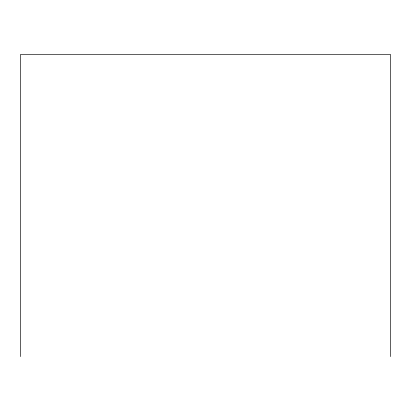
<?xml version="1.0" encoding="UTF-8"?>
<svg xmlns="http://www.w3.org/2000/svg" width="411" height="411" viewBox="0 0 411 411"><rect width="100%" height="100%" fill="white"/><g stroke="black" fill="none" stroke-linecap="round" stroke-linejoin="round"><path stroke-width="0.62" d="M390.45 356.578L390.45 54.422L20.55 54.422L20.55 356.578"/></g></svg>
